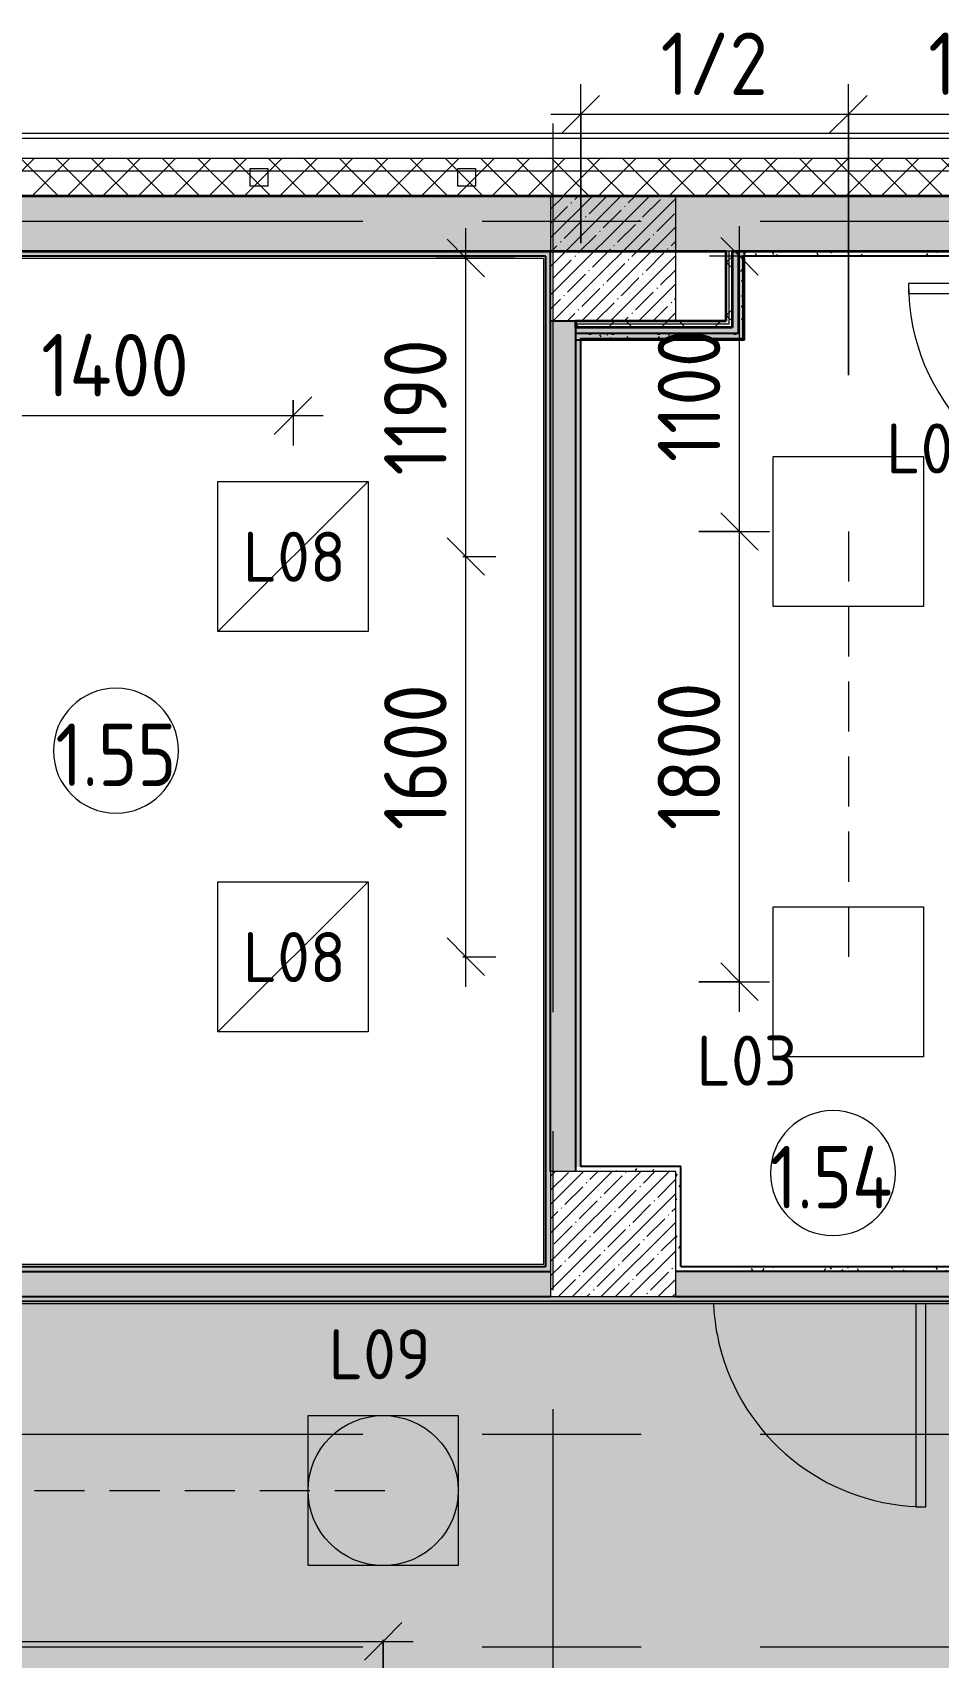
# Model space of a CAD drawing. Header units: millimetres. Extents: x 35802 to 233035, y -8553 to 29000.
# Drawn here: x 78580 to 82200, y 21257 to 27754 of the extents above; entities that cross this region are included whole.
import ezdxf

# ---------------------------------------------------------------- set-up
doc = ezdxf.new("R2010")
doc.units = ezdxf.units.MM
doc.linetypes.add('ADSK_Штрих_ш2 п1', pattern=[300, 200, -100])
doc.linetypes.add('Осевая', pattern=[3175, 635, -476.25, 1587.5, -476.25])
for name, color, linetype, lineweight in [('A-ANNO-DIMS', 7, 'Continuous', 9), ('A-ANNO-DIMS-100', 7, 'Continuous', 9), ('A-ANNO-NOTE', 7, 'Continuous', 9), ('A-AREA-IDEN', 7, 'Continuous', 9), ('A-DETL-1', 7, 'ADSK_Штрих_ш2 п1', 9), ('A-DOOR', 7, 'Continuous', 9), ('A-DOOR-1', 7, 'Continuous', 13), ('A-GLAZ', 7, 'Continuous', 9), ('A-GLAZ-1', 7, 'Continuous', 13), ('A-WALL', 7, 'Continuous', 9), ('E-LITE-EQPM-IDEN', 7, 'Continuous', 9), ('I-WALL', 7, 'Continuous', 9), ('S-COLS', 7, 'Continuous', 9), ('Оси', 7, 'Continuous', 9), ('Оси-2', 7, 'Осевая', 9)]:
    doc.layers.add(name, color=color, linetype=linetype, lineweight=lineweight)
doc.layers.add('A-CLNG-PATT-1', color=7, linetype='Continuous', lineweight=9, transparency=1)
for name, color, linetype, lineweight, true_color in [('A-WALL-1', 7, 'Continuous', 35, 0x3c3c3c), ('A-WALL-2', 7, 'Continuous', 25, 0x3c3c3c), ('A-WALL-3', 7, 'Continuous', 13, 0x3c3c3c), ('A-WALL-FNSH-1', 7, 'Continuous', 9, 0x3c3c3c), ('A-WALL-FNSH-2', 7, 'Continuous', 13, 0x3c3c3c)]:
    doc.layers.add(name, color=color, linetype=linetype, lineweight=lineweight, true_color=true_color)
doc.styles.add('GOST Common', font='GOST_Common.ttf', dxfattribs={"height": 200})
doc.styles.add('GOST Common_1', font='GOST_Common.ttf', dxfattribs={"width": 0.9, "height": 250})
doc.styles.add('ISOCPEUR', font='isocpeur.ttf', dxfattribs={"width": 0.9, "height": 250})
doc.dimstyles.new('ISO-2_5_0_9К_БОЛЬШОЙ', dxfattribs={"dimscale": 304.8, "dimtxt": 248.995294, "dimasz": 0.492126, "dimexe": 0.393701, "dimexo": 0.984252, "dimgap": 0, "dimtad": 1, "dimdec": 0, "dimrnd": 10, "dimzin": 0, "dimdsep": 46, "dimtxsty": 'ISOCPEUR', "dimblk1": 'OBLIQUE', "dimblk2": 'OBLIQUE', "dimsah": 1, "dimcen": 0.09, "dimdle": 0.393701, "dimazin": 0, "dimtfac": 1, "dimtdec": 4, "dimtix": 1, "dimtmove": 0, "dimatfit": 3, "dimfxl": 1, "dimtvp": 1, "dimtolj": 1, "dimtzin": 0, "dimarcsym": 2})
doc.dimstyles.new('ISO-2_5_0_9К_БОЛЬШОЙ_3', dxfattribs={"dimscale": 304.8, "dimtxt": 248.995294, "dimasz": 0.492126, "dimexe": 0.393701, "dimexo": 0.984252, "dimgap": 0, "dimtad": 1, "dimdec": 0, "dimrnd": 10, "dimzin": 0, "dimdsep": 46, "dimtxsty": 'ISOCPEUR', "dimblk1": 'OBLIQUE', "dimblk2": 'OBLIQUE', "dimsah": 1, "dimcen": 0.09, "dimdle": 0.393701, "dimazin": 0, "dimtfac": 1, "dimtdec": 4, "dimtix": 1, "dimtmove": 0, "dimatfit": 3, "dimfxl": 1, "dimtvp": 1, "dimtolj": 1, "dimtzin": 0, "dimarcsym": 2})
pattern_1 = [(135, (0, 0), (-75.43415, -75.43415), [106.68, -17.78, 3.556, -17.78]), (135, (0, 75.39), (-75.43415, -75.43415), []), (50, (0, 0), (127.52922, -11.15758), [13.335, -146.685]), (355, (0, 0), (-24.66966, 133.74002), [10.668, -117.348]), (100.451, (10.63, -0.93), (102.85973, 122.58178), [11.333, -124.663]), (46.184, (0, 35.56), (189.75516, -29.43036), [20.002, -220.027]), (96.636, (15.81, 33.1), (166.1822, 173.1996), [17, -186.995]), (351.184, (0, 35.56), (166.18393, 173.19757), [16.002, -176.022]), (21, (17.78, 26.67), (106.13027, -71.58603), [13.335, -146.685]), (326, (17.78, 26.67), (43.26188, 128.93175), [10.668, -117.348]), (71.451, (26.62, 20.7), (149.39198, 57.34505), [11.333, -124.663]), (37.5, (0, 0), (2.162228, 59.188357), [3.353, -112.573, 3.353, -115.773, -117.792]), (37.5, (0, 0), (2.162228, 59.188357), [-235.052, 3.353, -114.44]), (7.5, (0, 0), (46.773857, 70.126152), [3.353, -64.567, 3.353, -109.906, -44.894]), (7.5, (0, 0), (46.773857, 70.126152), [-181.178, 3.353, -41.542]), (327.5, (-39.65, 0), (94.91367, -4.010093), [3.353, -41.097, 3.353, -135.331, -184.023]), (327.5, (-39.65, 0), (94.91367, -4.010093), [-183.134, 3.353, -180.67]), (317.5, (-57.43, 0), (103.69057, 17.79882), [3.353, -54.432, 3.353, -88.748, -130.683]), (317.5, (-57.43, 0), (103.69057, 17.79882), [-149.885, 3.353, -127.33])]
pattern_2 = [(45, (0, 0), (-70.71068, 70.71068), []), (135, (0, 0), (-70.71068, -70.71068), [])]
pattern_3 = [(45, (0, 0), (-57.02463, 57.02463), []), (45, (57.025, 0), (-57.02463, 57.02463), [100.806, -20.161, 3.353, -16.808])]
pattern_4 = [(0, (0, 0), (121.92, 30.48), [10.058, -81.382, 10.058, -81.382, -487.68]), (0, (0, 0), (121.92, 30.48), [-182.88, 10.058, -172.822, 10.058, -81.382, -213.36]), (0, (0, 0), (121.92, 30.48), [-457.2, 10.058, -50.902, 10.058, -142.342]), (120, (45.72, 15.24), (-87.356454, 90.345817), [10.058, -81.382, 10.058, -81.382, -487.68]), (120, (45.72, 15.24), (-87.356454, 90.345817), [-182.88, 10.058, -172.822, 10.058, -81.382, -213.36]), (120, (45.72, 15.24), (-87.356454, 90.345817), [-457.2, 10.058, -50.902, 10.058, -142.342]), (240, (60.96, 76.2), (-34.563546, -120.825817), [10.058, -81.382, 10.058, -81.382, -487.68]), (240, (60.96, 76.2), (-34.563546, -120.825817), [-182.88, 10.058, -172.822, 10.058, -81.382, -213.36]), (240, (60.96, 76.2), (-34.563546, -120.825817), [-457.2, 10.058, -50.902, 10.058, -142.342])]
pattern_5 = [(45, (0, 0), (-106.06602, 106.06602), []), (135, (0, 0), (-106.06602, -106.06602), [])]

# ---------------------------------------------------------------- blocks, each defined once
blk = doc.blocks.new('110_Дверь_СКБ_1Ст_Внутренняя1 - Д-9_ ДОО_Дв_950x2100h_Цеха_ ПУИ_ Помещение персонала_ Моечные_ Тамбур-18976848-План расстановки осветительного оборудования 1 этажа в осях 12-23')
at = {"layer": 'A-DOOR'}
for start, end in [(16.36364, 90), (8.18182, 16.36364), (2.57018, 8.18182)]:
    blk.add_arc((-412.5, 40), 850, start, end, dxfattribs=at)
at = {"layer": 'A-DOOR-1'}
for p, q in [((-412.5, 890), (-412.5, 78)), ((-372.5, 890), (-412.5, 890)), ((-372.5, 78), (-372.5, 890))]:
    blk.add_line(p, q, dxfattribs=at)
blk = doc.blocks.new('110_Дверь_СКБ_1Ст_Внутренняя1 - Д-7_л__950x2100h_Туалет-32089464-План расстановки осветительного оборудования 1 этажа в осях 12-23')
at = {"layer": 'A-DOOR'}
blk.add_arc((437.5, 50), 850, 90, 178.64727, dxfattribs=at)
at = {"layer": 'A-DOOR-1'}
for p, q in [((437.5, 900), (397.5, 900)), ((397.5, 900), (397.5, 70)), ((437.5, 70), (437.5, 900))]:
    blk.add_line(p, q, dxfattribs=at)
blk = doc.blocks.new('120_Окно_СКБ_2Ст - 120_Окно_СКБ_2Ст 3100х2500 _мал_створка слева_ 2-19089248-План расстановки осветительного оборудования 1 этажа в осях 12-23')
at = {"layer": 'A-GLAZ-1'}
for p, q in [((-1550, -75), (-1550, -5)), ((-1550, -5), (-1480, -5)), ((-1480, -5), (-1480, -75)), ((650, -75), (650, -5)), ((650, -5), (720, -5)), ((720, -5), (720, -75)), ((1480, -75), (1480, -5)), ((1480, -5), (1550, -5)), ((1550, -5), (1550, -75)), ((-1480, -75), (-1550, -75)), ((720, -75), (650, -75)), ((1550, -75), (1480, -75))]:
    blk.add_line(p, q, dxfattribs=at)
blk = doc.blocks.new('BSC_Колонна _Прямоугольная - 500х500-V39-План расстановки осветительного оборудования 1 этажа в осях 12-23')
at = {"layer": 'S-COLS'}
h = blk.add_hatch(dxfattribs=at)
h.set_pattern_fill('FP_55', color=256, style=0, pattern_type=2)
h.set_pattern_definition([(45, (-80900, -22950), (-57.02463, 57.02463), []), (45, (-80842.975, -22950), (-57.02463, 57.02463), [100.806, -20.161, 3.353, -16.808])])
h.paths.add_polyline_path([(-250, -250), (250, -250), (250, 250), (-250, 250)])
for p, q in [((250, 250), (-250, 250)), ((-250, 250), (-250, -250)), ((250, -250), (250, 250)), ((-250, -250), (250, -250))]:
    blk.add_line(p, q, dxfattribs=at)
blk = doc.blocks.new('Марка_Помещения - Номер-25198446-План расстановки осветительного оборудования 1 этажа в осях 12-23')
at = {"layer": 'A-AREA-IDEN'}
for start, end in [(360, 180), (180, 360)]:
    blk.add_arc((0, 0), 2.5, start, end, dxfattribs=at)
blk = doc.blocks.new('DIMBLOCK95-План расстановки осветительного оборудования 1 этажа в осях 12-23')
at = {"layer": 'A-ANNO-DIMS-100'}
for p, q in [((78221, 25953.1), (78221, 26342)), ((79621, 26284.4), (79621, 26102)), ((79621, 26222), (79621, 26284.4)), ((78221, 26222), (79741, 26222)), ((78221, 26222), (78221, 25953.1))]:
    blk.add_line(p, q, dxfattribs=at)
at = {"layer": 'A-ANNO-DIMS-100', "lineweight": 20}
for p, q in [((78221, 26222), (78296, 26297)), ((79621, 26222), (79696, 26297)), ((78221, 26222), (78146, 26147)), ((79621, 26222), (79546, 26147))]:
    blk.add_line(p, q, dxfattribs=at)
at = {"layer": 'A-ANNO-DIMS-100', "color": 0, "insert": (78614.5, 26548.6), "char_height": 250, "width": 735.494, "attachment_point": 1, "line_spacing_factor": 1.149209, "style": 'ISOCPEUR'}
blk.add_mtext('1400', dxfattribs=at)
blk = doc.blocks.new('_Oblique')
at = {"color": 0, "linetype": 'ByBlock', "lineweight": -2}
blk.add_line((-0.5, -0.5), (0.5, 0.5), dxfattribs=at)
blk = doc.blocks.new('DIMBLOCK96-План расстановки осветительного оборудования 1 этажа в осях 12-23')
at = {"layer": 'A-ANNO-DIMS-100', "lineweight": 20}
for p, q in [((80311.3, 25659), (80236.3, 25734)), ((80311.3, 25659), (80386.3, 25584)), ((80311.3, 24059), (80236.3, 24134)), ((80311.3, 24059), (80386.3, 23984))]:
    blk.add_line(p, q, dxfattribs=at)
at = {"layer": 'A-ANNO-DIMS-100'}
for p, q in [((80299.3, 25659), (80431.3, 25659)), ((80311.3, 25659), (80299.3, 25659)), ((80311.3, 23939), (80311.3, 25659)), ((80299.3, 24059), (80431.3, 24059)), ((80311.3, 24059), (80299.3, 24059))]:
    blk.add_line(p, q, dxfattribs=at)
at = {"layer": 'A-ANNO-DIMS-100', "color": 0, "insert": (79984.7, 24564.5), "char_height": 250, "width": 706.764, "attachment_point": 1, "rotation": 90, "line_spacing_factor": 1.149209, "style": 'ISOCPEUR'}
blk.add_mtext('1600', dxfattribs=at)
blk = doc.blocks.new('DIMBLOCK97-План расстановки осветительного оборудования 1 этажа в осях 12-23')
at = {"layer": 'A-ANNO-DIMS-100'}
for p, q in [((80311.3, 25659), (80311.3, 26972)), ((80505.2, 26852), (80191.3, 26852)), ((80311.3, 26852), (80505.2, 26852)), ((80299.3, 25659), (80431.3, 25659)), ((80311.3, 25659), (80299.3, 25659))]:
    blk.add_line(p, q, dxfattribs=at)
at = {"layer": 'A-ANNO-DIMS-100', "lineweight": 20}
for p, q in [((80311.3, 26852), (80236.3, 26927)), ((80311.3, 26852), (80386.3, 26777)), ((80311.3, 25659), (80236.3, 25734)), ((80311.3, 25659), (80386.3, 25584))]:
    blk.add_line(p, q, dxfattribs=at)
at = {"layer": 'A-ANNO-DIMS-100', "color": 0, "insert": (79984.7, 25982.6), "char_height": 250, "width": 655.049, "attachment_point": 1, "rotation": 90, "line_spacing_factor": 1.149209, "style": 'ISOCPEUR'}
blk.add_mtext('1190', dxfattribs=at)
blk = doc.blocks.new('DIMBLOCK98-План расстановки осветительного оборудования 1 этажа в осях 12-23')
at = {"layer": 'A-ANNO-DIMS-100'}
for p, q in [((80771, 26911), (80771, 27547.1)), ((81840, 26384.4), (81840, 27547.1)), ((80651, 27427.1), (81840, 27427.1)), ((80771, 27427.1), (80771, 26911)), ((81840, 27427.1), (81840, 26384.4))]:
    blk.add_line(p, q, dxfattribs=at)
at = {"layer": 'A-ANNO-DIMS-100', "lineweight": 20}
for p, q in [((80771, 27427.1), (80846, 27502.1)), ((81840, 27427.1), (81915, 27502.1)), ((80771, 27427.1), (80696, 27352.1)), ((81840, 27427.1), (81765, 27352.1))]:
    blk.add_line(p, q, dxfattribs=at)
at = {"layer": 'A-ANNO-DIMS-100', "color": 0, "insert": (81090, 27753.7), "char_height": 250, "width": 517.144, "attachment_point": 1, "line_spacing_factor": 1.149209, "style": 'ISOCPEUR'}
blk.add_mtext('1/2', dxfattribs=at)
blk = doc.blocks.new('DIMBLOCK99-План расстановки осветительного оборудования 1 этажа в осях 12-23')
at = {"layer": 'A-ANNO-DIMS-100'}
for p, q in [((81840, 26384.4), (81840, 27547.1)), ((82909, 26286.1), (82909, 27547.1)), ((81840, 27427.1), (83029, 27427.1)), ((81840, 27427.1), (81840, 26384.4)), ((82909, 27427.1), (82909, 26286.1))]:
    blk.add_line(p, q, dxfattribs=at)
at = {"layer": 'A-ANNO-DIMS-100', "lineweight": 20}
for p, q in [((81840, 27427.1), (81915, 27502.1)), ((82909, 27427.1), (82984, 27502.1)), ((81840, 27427.1), (81765, 27352.1)), ((82909, 27427.1), (82834, 27352.1))]:
    blk.add_line(p, q, dxfattribs=at)
at = {"layer": 'A-ANNO-DIMS-100', "color": 0, "insert": (82159, 27753.7), "char_height": 250, "width": 517.144, "attachment_point": 1, "line_spacing_factor": 1.149209, "style": 'ISOCPEUR'}
blk.add_mtext('1/2', dxfattribs=at)
blk = doc.blocks.new('DIMBLOCK100-План расстановки осветительного оборудования 1 этажа в осях 12-23')
at = {"layer": 'A-ANNO-DIMS-100', "lineweight": 20}
for p, q in [((81404.8, 25759), (81329.8, 25834)), ((81404.8, 25759), (81479.8, 25684)), ((81404.8, 23959), (81329.8, 24034)), ((81404.8, 23959), (81479.8, 23884))]:
    blk.add_line(p, q, dxfattribs=at)
at = {"layer": 'A-ANNO-DIMS-100'}
for p, q in [((81242.5, 25759), (81524.8, 25759)), ((81404.8, 25759), (81242.5, 25759)), ((81404.8, 23839), (81404.8, 25759)), ((81242.5, 23959), (81524.8, 23959)), ((81404.8, 23959), (81242.5, 23959))]:
    blk.add_line(p, q, dxfattribs=at)
at = {"layer": 'A-ANNO-DIMS-100', "color": 0, "insert": (81078.2, 24564.5), "char_height": 250, "width": 706.764, "attachment_point": 1, "rotation": 90, "line_spacing_factor": 1.149209, "style": 'ISOCPEUR'}
blk.add_mtext('1800', dxfattribs=at)
blk = doc.blocks.new('DIMBLOCK101-План расстановки осветительного оборудования 1 этажа в осях 12-23')
at = {"layer": 'A-ANNO-DIMS-100'}
for p, q in [((81404.8, 25759), (81404.8, 26979)), ((81598.7, 26859), (81284.8, 26859)), ((81404.8, 26859), (81598.7, 26859)), ((81242.5, 25759), (81524.8, 25759)), ((81404.8, 25759), (81242.5, 25759))]:
    blk.add_line(p, q, dxfattribs=at)
at = {"layer": 'A-ANNO-DIMS-100', "lineweight": 20}
for p, q in [((81404.8, 26859), (81329.8, 26934)), ((81404.8, 26859), (81479.8, 26784)), ((81404.8, 25759), (81329.8, 25834)), ((81404.8, 25759), (81479.8, 25684))]:
    blk.add_line(p, q, dxfattribs=at)
at = {"layer": 'A-ANNO-DIMS-100', "color": 0, "insert": (81078.2, 26036.1), "char_height": 250, "width": 655.049, "attachment_point": 1, "rotation": 90, "line_spacing_factor": 1.149209, "style": 'ISOCPEUR'}
blk.add_mtext('1100', dxfattribs=at)
blk = doc.blocks.new('DIMBLOCK112-План расстановки осветительного оборудования 1 этажа в осях 12-23')
at = {"layer": 'A-ANNO-DIMS-100', "lineweight": 20}
for p, q in [((74381, 21322), (74456, 21397)), ((79981, 21322), (80056, 21397)), ((74381, 21322), (74306, 21247)), ((79981, 21322), (79906, 21247))]:
    blk.add_line(p, q, dxfattribs=at)
at = {"layer": 'A-ANNO-DIMS-100'}
for p, q in [((74381, 21327.5), (74381, 21202)), ((74381, 21322), (74381, 21327.5)), ((74381, 21322), (80101, 21322)), ((79981, 21327.5), (79981, 21202)), ((79981, 21322), (79981, 21327.5))]:
    blk.add_line(p, q, dxfattribs=at)
at = {"layer": 'A-ANNO-DIMS-100', "color": 0, "insert": (76865, 21648.6), "char_height": 250, "width": 758.478, "attachment_point": 1, "line_spacing_factor": 1.149209, "style": 'ISOCPEUR'}
blk.add_mtext('5600', dxfattribs=at)
blk = doc.blocks.new('DIMBLOCK268-План расстановки осветительного оборудования 1 этажа в осях 12-23')
at = {"layer": 'A-ANNO-DIMS-100'}
for p, q in [((79981, 21327.5), (79981, 20740.2)), ((79981, 20860.2), (79981, 21327.5)), ((82759, 20666.3), (82759, 20980.2)), ((79861, 20860.2), (82879, 20860.2)), ((82759, 20860.2), (82759, 20666.3))]:
    blk.add_line(p, q, dxfattribs=at)
at = {"layer": 'A-ANNO-DIMS-100', "lineweight": 20}
for p, q in [((79981, 20860.2), (80056, 20935.2)), ((82759, 20860.2), (82834, 20935.2)), ((79981, 20860.2), (79906, 20785.2)), ((82759, 20860.2), (82684, 20785.2))]:
    blk.add_line(p, q, dxfattribs=at)
at = {"layer": 'A-ANNO-DIMS-100', "color": 0, "insert": (81054, 21186.8), "char_height": 250, "width": 758.478, "attachment_point": 1, "line_spacing_factor": 1.149209, "style": 'ISOCPEUR'}
blk.add_mtext('2780', dxfattribs=at)

msp = doc.modelspace()

# ---------------------------------------------------------------- hatches: boundary and pattern name
at = {"layer": 'A-CLNG-PATT-1'}
h = msp.add_hatch(color=256, dxfattribs=at)
h.paths.add_polyline_path([(84590, 20178), (84590, 21652), (82302, 21652), (82302, 22672), (68282, 22672), (68282, 26852), (68202, 26852), (68202, 26860), (67111, 26860), (67110, 26852), (66788, 26852), (66788, 26472), (66132, 26472), (66132, 26859), (60788, 26859), (60788, 26472), (60132, 26472), (60132, 26852), (57578, 26852), (57578, 25558), (57958, 25558), (57958, 24978), (58130, 24978), (58130, 24950), (58180, 24950), (58180, 24850), (58785, 24850), (58785, 24950), (58835, 24950), (58835, 24850), (59885, 24850), (59885, 24950), (59935, 24950), (59935, 24850), (60560, 24850), (60560, 24950), (60770, 24950), (60770, 24955), (61865, 24955), (61865, 24950), (61935, 24950), (61935, 24955), (63055, 24955), (63055, 24950), (63125, 24950), (63125, 24955), (64245, 24955), (64245, 24950), (64315, 24950), (64315, 24955), (65435, 24955), (65435, 24950), (65505, 24950), (65505, 24955), (66090, 24955), (66090, 24950), (66760, 24950), (66760, 24960), (66780, 24960), (66780, 24970.5), (66788, 24970.5), (66788, 22672), (66288, 22672), (66288, 21178), (78707.8, 21178), (78707.8, 20178), (83295.5, 20178), (83295.5, 20188), (83315.5, 20188), (83315.5, 20178)])
h.paths.add_polyline_path([(58140, 24810), (58140, 24850), (58130, 24850), (58130, 24810)])
h.paths.add_polyline_path([(60600, 24830), (60610, 24830), (60610, 24850), (60600, 24850)])
at = {"layer": 'A-WALL'}
h = msp.add_hatch(dxfattribs=at)
h.set_pattern_fill('FP_17', color=256, style=0, pattern_type=2)
h.set_pattern_definition(pattern_2)
h.paths.add_polyline_path([(84590, 27200), (84590, 27250), (68210, 27250), (68210, 27200), (83263.9, 27200)])
h.paths.add_polyline_path([(68120, 27200), (68120, 27225), (68130, 27225), (68130, 27250), (67190, 27250), (67190, 27225), (67200, 27225), (67200, 27200), (68028.4, 27200)])
h.paths.add_polyline_path([(67110, 27200), (67110, 27250), (42160, 27250), (42160, 27200), (66577.4, 27200)])
h = msp.add_hatch(dxfattribs=at)
h.set_pattern_fill('FP_17', color=256, style=0, pattern_type=2)
h.set_pattern_definition(pattern_2)
h.paths.add_polyline_path([(84590, 27100), (84590, 27200), (68210, 27200), (68210, 27110), (68242, 27110), (68242, 27102), (68172, 27102), (68172, 27185), (68120, 27185), (68120, 27200), (67200, 27200), (67200, 27185), (67148, 27185), (67148, 27102), (67078, 27102), (67078, 27110), (67110, 27110), (67110, 27200), (42160, 27200), (42160, 27100), (83263.9, 27100)])
at = {"layer": 'I-WALL'}
h = msp.add_hatch(dxfattribs=at)
h.set_pattern_fill('FP_1', color=256, style=0, pattern_type=2)
h.set_pattern_definition(pattern_3)
h.paths.add_polyline_path([(84200, 26880), (84200, 27100), (42780, 27100), (42780, 26900), (42760, 26900), (42760, 26880), (84100, 26880)])
h = msp.add_hatch(dxfattribs=at)
h.set_pattern_fill('FP_67', color=256, style=0, pattern_type=2)
h.set_pattern_definition(pattern_4)
h.paths.add_polyline_path([(80630, 26860), (80630, 26880), (77260, 26880), (77260, 26860), (80609.1, 26860)])
h = msp.add_hatch(dxfattribs=at)
h.set_pattern_fill('FP_67', color=256, style=0, pattern_type=2)
h.set_pattern_definition(pattern_4)
h.paths.add_polyline_path([(80650, 22820), (80650, 26880), (80630, 26880), (80630, 22820)])
h = msp.add_hatch(dxfattribs=at)
h.set_pattern_fill('FP_74', color=256, style=0, pattern_type=2)
h.set_pattern_definition(pattern_5)
h.paths.add_polyline_path([(81362.5, 26600), (81362.5, 26880), (81350, 26880), (81350, 26600)])
h = msp.add_hatch(dxfattribs=at)
h.set_pattern_fill('FP_74', color=256, style=0, pattern_type=2)
h.set_pattern_definition(pattern_5)
h.paths.add_polyline_path([(81375, 26587.5), (81375, 26880), (81362.5, 26880), (81362.5, 26587.5)])
for points in [[(81375, 26575), (81425, 26575), (81425, 26880), (81375, 26880), (81375, 26587.5)], [(80750, 26525), (81425, 26525), (81425, 26575), (80750, 26575), (80750, 26569.1)]]:
    msp.add_hatch(color=256, dxfattribs=at).paths.add_polyline_path(points)
h = msp.add_hatch(dxfattribs=at)
h.set_pattern_fill('FP_67', color=256, style=0, pattern_type=2)
h.set_pattern_definition(pattern_4)
h.paths.add_polyline_path([(81420, 26550), (81420, 26880), (81400, 26880), (81400, 26550)])
h = msp.add_hatch(dxfattribs=at)
h.set_pattern_fill('FP_67', color=256, style=0, pattern_type=2)
h.set_pattern_definition(pattern_4)
h.paths.add_polyline_path([(82910, 26860), (82930, 26860), (82930, 26880), (81420, 26880), (81420, 26860), (82909, 26860)])
h = msp.add_hatch(dxfattribs=at)
h.set_pattern_fill('FP_21', color=256, style=0, pattern_type=2)
h.set_pattern_definition(pattern_1)
h.paths.add_polyline_path([(80650, 23200), (80750, 23200), (80750, 26600), (80650, 26600), (80650, 23466.4)])
h = msp.add_hatch(dxfattribs=at)
h.set_pattern_fill('FP_74', color=256, style=0, pattern_type=2)
h.set_pattern_definition(pattern_5)
h.paths.add_polyline_path([(80750, 26587.5), (81362.5, 26587.5), (81362.5, 26600), (80750, 26600)])
h = msp.add_hatch(dxfattribs=at)
h.set_pattern_fill('FP_74', color=256, style=0, pattern_type=2)
h.set_pattern_definition(pattern_5)
h.paths.add_polyline_path([(80750, 26575), (81375, 26575), (81375, 26587.5), (80750, 26587.5)])
h = msp.add_hatch(dxfattribs=at)
h.set_pattern_fill('FP_67', color=256, style=0, pattern_type=2)
h.set_pattern_definition(pattern_4)
h.paths.add_polyline_path([(80770, 26530), (81420, 26530), (81420, 26550), (80750, 26550), (80750, 26530)])
h = msp.add_hatch(dxfattribs=at)
h.set_pattern_fill('FP_67', color=256, style=0, pattern_type=2)
h.set_pattern_definition(pattern_4)
h.paths.add_polyline_path([(80750, 23220), (80770, 23220), (80770, 26530), (80750, 26530), (80750, 23466.4)])
h = msp.add_hatch(dxfattribs=at)
h.set_pattern_fill('FP_67', color=256, style=0, pattern_type=2)
h.set_pattern_definition(pattern_4)
h.paths.add_polyline_path([(81150, 23200), (81150, 23220), (80750, 23220), (80750, 23200)])
h = msp.add_hatch(dxfattribs=at)
h.set_pattern_fill('FP_67', color=256, style=0, pattern_type=2)
h.set_pattern_definition(pattern_4)
h.paths.add_polyline_path([(81170, 22820), (81170, 23220), (81150, 23220), (81150, 22820)])
h = msp.add_hatch(dxfattribs=at)
h.set_pattern_fill('FP_67', color=256, style=0, pattern_type=2)
h.set_pattern_definition(pattern_4)
h.paths.add_polyline_path([(80361.9, 22800), (80650, 22800), (80650, 22820), (77270, 22820), (77270, 22800), (78910.9, 22800)])
h = msp.add_hatch(dxfattribs=at)
h.set_pattern_fill('FP_67', color=256, style=0, pattern_type=2)
h.set_pattern_definition(pattern_4)
h.paths.add_polyline_path([(82310, 22800), (82310, 22820), (81150, 22820), (81150, 22800), (81812.9, 22800)])
h = msp.add_hatch(dxfattribs=at)
h.set_pattern_fill('FP_21', color=256, style=0, pattern_type=2)
h.set_pattern_definition(pattern_1)
h.paths.add_polyline_path([(82430, 22700), (82430, 22800), (81150, 22800), (81150, 22700), (82330, 22700)])
h.paths.add_polyline_path([(80361.9, 22700), (80650, 22700), (80650, 22800), (77250, 22800), (77250, 22700), (78910.9, 22700)])
h.paths.add_polyline_path([(76734.4, 22700), (76750, 22700), (76750, 22800), (74040, 22800), (74040, 22700), (76008.9, 22700)])
h.paths.add_polyline_path([(73540, 22700), (73540, 22800), (70810, 22800), (70810, 22700), (73106.9, 22700)])
h.paths.add_polyline_path([(70310, 22700), (70310, 22800), (68310, 22800), (68310, 22700), (70204.9, 22700)])
h = msp.add_hatch(dxfattribs=at)
h.set_pattern_fill('FP_67', color=256, style=0, pattern_type=2)
h.set_pattern_definition(pattern_4)
h.paths.add_polyline_path([(82310, 22680), (82330, 22680), (82330, 22700), (68310, 22700), (68310, 22680), (81812.9, 22680)])
at = {"layer": 'S-COLS'}
h = msp.add_hatch(dxfattribs=at)
h.set_pattern_fill('FP_1', color=256, style=0, pattern_type=2)
h.set_pattern_definition(pattern_3)
h.paths.add_polyline_path([(80650, 26600), (81150, 26600), (81150, 27100), (80650, 27100)])

# ---------------------------------------------------------------- linework, layer by layer
at = {"layer": 'A-ANNO-NOTE'}
for p, q in [((81540, 26059), (82140, 26059)), ((81540, 25459), (81540, 26059)), ((82140, 26059), (82140, 25459)), ((79321, 25959), (79921, 25959)), ((79321, 25359), (79321, 25959)), ((79921, 25959), (79321, 25359)), ((79921, 25959), (79921, 25359)), ((82140, 25459), (81540, 25459)), ((79921, 25359), (79321, 25359)), ((79321, 24359), (79921, 24359)), ((79321, 23759), (79321, 24359)), ((79921, 24359), (79321, 23759)), ((79921, 24359), (79921, 23759)), ((81540, 24259), (82140, 24259)), ((81540, 23659), (81540, 24259)), ((82140, 24259), (82140, 23659)), ((79921, 23759), (79321, 23759)), ((82140, 23659), (81540, 23659)), ((79681, 22225), (80281, 22225)), ((79681, 21625), (79681, 22225)), ((80281, 22225), (80281, 21625)), ((80281, 21625), (79681, 21625))]:
    msp.add_line(p, q, dxfattribs=at)
msp.add_circle((79981, 21925), 300, dxfattribs=at)
at = {"layer": 'A-DETL-1'}
for p, q in [((81840, 25759), (81840, 23959)), ((66288, 21925), (80009, 21925))]:
    msp.add_line(p, q, dxfattribs=at)
at = {"layer": 'A-WALL'}
for p, q in [((84590, 27250), (68210, 27250)), ((84590, 27200), (68210, 27200)), ((81375, 26880), (81350, 26880)), ((81362.5, 26880), (81362.5, 26587.5)), ((81362.5, 26587.5), (80750, 26587.5))]:
    msp.add_line(p, q, dxfattribs=at)
at = {"layer": 'A-WALL-1'}
for p, q in [((84200, 27100), (42780, 27100)), ((57550, 26880), (81350, 26880)), ((81350, 26880), (81350, 26600)), ((81375, 26880), (84200, 26880)), ((81375, 26880), (81375, 26575)), ((81350, 26600), (80750, 26600)), ((80750, 26600), (80750, 26575)), ((81375, 26575), (80750, 26575))]:
    msp.add_line(p, q, dxfattribs=at)
at = {"layer": 'A-WALL-2'}
for p, q in [((80650, 26880), (77260, 26880)), ((80630, 26860), (77260, 26860)), ((80630, 26860), (80630, 22820)), ((80650, 23200), (80650, 26880)), ((81400, 26880), (81400, 26550)), ((82930, 26880), (81400, 26880)), ((81420, 26530), (81420, 26860)), ((82910, 26860), (81420, 26860)), ((81425, 26525), (81425, 26880)), ((80750, 26600), (80650, 26600)), ((80750, 26575), (80750, 23200)), ((81400, 26550), (80750, 26550)), ((80750, 26525), (81425, 26525)), ((80770, 26530), (81420, 26530)), ((80770, 26530), (80770, 23220)), ((81170, 23220), (80770, 23220)), ((81170, 22820), (81170, 23220)), ((77270, 22820), (80630, 22820)), ((81170, 22820), (82310, 22820)), ((77250, 22800), (80650, 22800)), ((80650, 22800), (80650, 22800)), ((82330, 22800), (81150, 22800)), ((82310, 22680), (68290, 22680)), ((77250, 22700), (80650, 22700)), ((81150, 22700), (82330, 22700))]:
    msp.add_line(p, q, dxfattribs=at)
at = {"layer": 'A-WALL-3'}
for p, q in [((84590, 27330), (68210, 27330)), ((60760, 27100), (84590, 27100))]:
    msp.add_line(p, q, dxfattribs=at)
at = {"layer": 'A-WALL-FNSH-1'}
msp.add_line((84590, 27350), (68130, 27350), dxfattribs=at)
at = {"layer": 'A-WALL-FNSH-2'}
for p, q in [((77278, 26852), (80622, 26852)), ((80622, 26852), (80622, 22828)), ((81421, 26859), (82909, 26859)), ((81421, 26529), (81421, 26859)), ((81421, 26529), (80770, 26529)), ((80771, 23221), (80771, 26529)), ((81171, 23221), (80771, 23221)), ((81171, 22821), (81171, 23221)), ((80622, 22828), (77278, 22828)), ((82309, 22821), (81171, 22821)), ((82310, 22672), (68282, 22672))]:
    msp.add_line(p, q, dxfattribs=at)
at = {"layer": 'S-COLS'}
for p, q in [((81150, 27100), (80650, 27100)), ((80650, 27100), (80650, 26600)), ((81150, 26600), (81150, 27100)), ((80650, 26600), (81150, 26600))]:
    msp.add_line(p, q, dxfattribs=at)
at = {"layer": 'Оси'}
msp.add_line((80660, 24890.1), (80660, 27390.1), dxfattribs=at)
at = {"layer": 'Оси-2'}
for p, q in [((39101.6, 27000), (82250, 27000)), ((80660, 501), (80660, 24890.1)), ((39101.6, 22150), (82250, 22150)), ((39101.6, 21300), (82250, 21300))]:
    msp.add_line(p, q, dxfattribs=at)

# ---------------------------------------------------------------- block references
at = {"layer": 'A-AREA-IDEN', "xscale": 99.99999999999993, "yscale": 99.99999999999993, "zscale": 99.99999999999993}
for p in [(78913.4, 24882.7), (81778.5, 23194.1)]:
    msp.add_blockref('Марка_Помещения - Номер-25198446-План расстановки осветительного оборудования 1 этажа в осях 12-23', p, dxfattribs=at)
at = {"layer": 'A-DOOR'}
for name, p, rotation in [('110_Дверь_СКБ_1Ст_Внутренняя1 - Д-7_л__950x2100h_Туалет-32089464-План расстановки осветительного оборудования 1 этажа в осях 12-23', (82980, 26312.5), 90), ('110_Дверь_СКБ_1Ст_Внутренняя1 - Д-9_ ДОО_Дв_950x2100h_Цеха_ ПУИ_ Помещение персонала_ Моечные_ Тамбур-18976848-План расстановки осветительного оборудования 1 этажа в осях 12-23', (81737.5, 22750), 180)]:
    msp.add_blockref(name, p, dxfattribs=dict(at, rotation=rotation))
at = {"layer": 'A-GLAZ'}
msp.add_blockref('120_Окно_СКБ_2Ст - 120_Окно_СКБ_2Ст 3100х2500 _мал_створка слева_ 2-19089248-План расстановки осветительного оборудования 1 этажа в осях 12-23', (78800, 27215), dxfattribs=at)
at = {"layer": 'S-COLS'}
msp.add_blockref('BSC_Колонна _Прямоугольная - 500х500-V39-План расстановки осветительного оборудования 1 этажа в осях 12-23', (80900, 22950), dxfattribs=at)

# ---------------------------------------------------------------- texts
at = {"layer": 'A-AREA-IDEN', "char_height": 250, "attachment_point": 1, "style": 'GOST Common_1'}
for s, insert, width in [('1.55', (78671.5, 24991.3), 606.076), ('1.54', (81527.7, 23302.7), 627.721)]:
    msp.add_mtext(s, dxfattribs=dict(at, insert=insert, width=width))
at = {"layer": 'E-LITE-EQPM-IDEN', "char_height": 200, "attachment_point": 1, "style": 'GOST Common'}
for s, insert, width in [('L03', (81991.1, 26190.9), 521.097), ('L08', (79420.2, 25758), 529.114), ('L08', (79420.2, 24157.5), 529.114), ('L03', (81233.6, 23743.6), 521.097), ('L09', (79763.4, 22569.9), 529.114)]:
    msp.add_mtext(s, dxfattribs=dict(at, insert=insert, width=width))

# ---------------------------------------------------------------- dimensions: what is measured, and where the dimension line sits
at = {"layer": 'A-ANNO-DIMS'}
for base, p1, p2, override, picture, middle in [((81840, 27427.1), (80771, 26611), (81840, 26084.4), {"dimpost": '<>', "dimfxl": 1191.674238}, 'DIMBLOCK98-План расстановки осветительного оборудования 1 этажа в осях 12-23', (81305.5, 27552.1)), ((82909, 27427.1), (81840, 26084.4), (82909, 25986.1), {"dimpost": '<>', "dimfxl": 1073.50806}, 'DIMBLOCK99-План расстановки осветительного оборудования 1 этажа в осях 12-23', (82374.5, 27552.1))]:
    dim = msp.add_linear_dim(base=base, p1=p1, p2=p2, text='1/2', dimstyle='ISO-2_5_0_9К_БОЛЬШОЙ', override=override, dxfattribs=at)
    dim.commit()
    dim.dimension.update_dxf_attribs({"geometry": picture, "text_midpoint": middle})
for base, p1, p2, override, picture, middle in [((80311.3, 26852), (79999.3, 25659), (80205.2, 26852), {"dimpost": '<>', "dimfxl": 1210.639188}, 'DIMBLOCK97-План расстановки осветительного оборудования 1 этажа в осях 12-23', (80186.3, 26255.5)), ((81404.8, 26859), (81542.5, 25759), (81298.7, 26859), {"dimpost": '<>', "dimfxl": 1126.692372}, 'DIMBLOCK101-План расстановки осветительного оборудования 1 этажа в осях 12-23', (81279.8, 26309)), ((81404.8, 25759), (81542.5, 23959), (81542.5, 25759), {"dimpost": '<>', "dimfxl": 1800}, 'DIMBLOCK100-План расстановки осветительного оборудования 1 этажа в осях 12-23', (81279.8, 24859)), ((80311.3, 25659), (79999.3, 24059), (79999.3, 25659), {"dimpost": '<>', "dimfxl": 1600}, 'DIMBLOCK96-План расстановки осветительного оборудования 1 этажа в осях 12-23', (80186.3, 24859))]:
    dim = msp.add_linear_dim(base=base, p1=p1, p2=p2, angle=90, dimstyle='ISO-2_5_0_9К_БОЛЬШОЙ', override=override, dxfattribs=at)
    dim.commit()
    dim.dimension.update_dxf_attribs({"geometry": picture, "text_midpoint": middle})
for base, p1, p2, dimstyle, override, picture, middle in [((79621, 26222), (78221, 25653.1), (79621, 25984.4), 'ISO-2_5_0_9К_БОЛЬШОЙ', {"dimpost": '<>', "dimfxl": 1438.665609}, 'DIMBLOCK95-План расстановки осветительного оборудования 1 этажа в осях 12-23', (78921, 26347)), ((79981, 21322), (74381, 21627.5), (79981, 21627.5), 'ISO-2_5_0_9К_БОЛЬШОЙ', {"dimpost": '<>', "dimfxl": 5600}, 'DIMBLOCK112-План расстановки осветительного оборудования 1 этажа в осях 12-23', (77181, 21447)), ((82759, 20860.2), (79981, 21627.5), (82759, 20966.3), 'ISO-2_5_0_9К_БОЛЬШОЙ_3', {"dimpost": '<>', "dimfxl": 2855.614268}, 'DIMBLOCK268-План расстановки осветительного оборудования 1 этажа в осях 12-23', (81370, 20985.2))]:
    dim = msp.add_linear_dim(base=base, p1=p1, p2=p2, dimstyle=dimstyle, override=override, dxfattribs=at)
    dim.commit()
    dim.dimension.update_dxf_attribs({"geometry": picture, "text_midpoint": middle})

doc.saveas('drawing.dxf')
